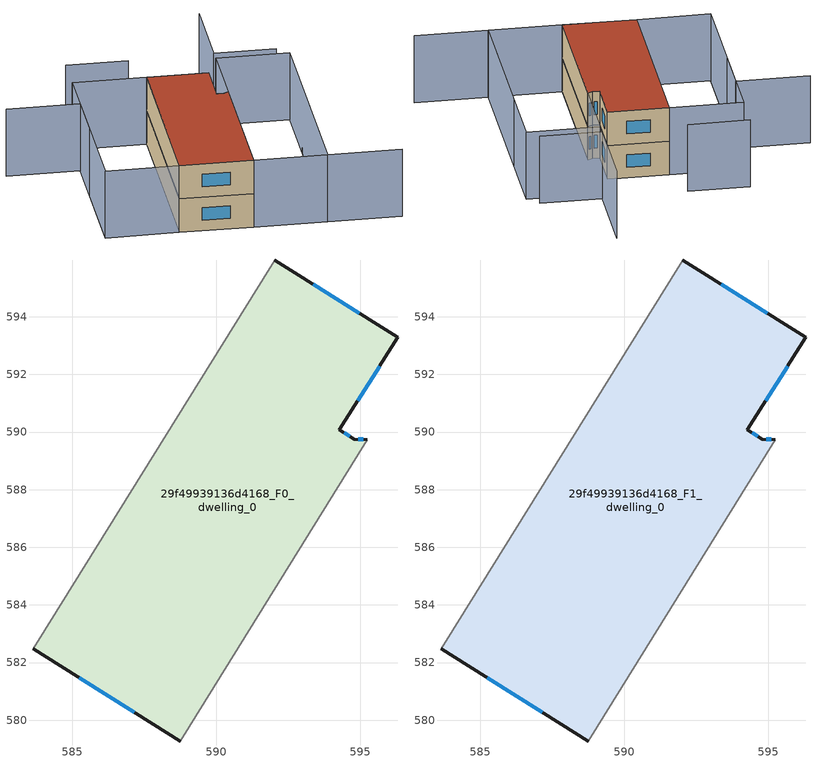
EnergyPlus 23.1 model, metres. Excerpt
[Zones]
29f49939136d4168_F0_dwelling_0
 floor ground (EU_floor_Construction): 596.3,593.3 594.28,590.08 594.8,589.75 595.25,589.74 588.76,579.28 583.66,582.48 592.04,595.97 z0
 wall outside (EU_wall_Construction): 595.25,589.74 594.8,589.75 594.28,590.08 596.3,593.3 592.04,595.97 / 583.66,582.48 588.76,579.28 z0:3
 wall adiabatic (EU_wall_Construction): 588.76,579.28 595.25,589.74 / 592.04,595.97 583.66,582.48 z0:3
 window (EU_Window_Construction): 594.97,594.13 593.37,595.14 / 594.91,591.08 595.67,592.29 / 594.64,589.85 594.44,589.97 / 595.11,589.74 594.94,589.75 / 585.24,581.48 587.17,580.27 z0.93:2.07
29f49939136d4168_F1_dwelling_0
 floor to 29f49939136d4168_F0_dwelling_0 (EU_floor_Construction): 596.3,593.3 594.28,590.08 594.8,589.75 595.25,589.74 588.75,579.28 583.66,582.48 592.04,595.97 z3
 wall outside (EU_wall_Construction): 595.25,589.74 594.8,589.75 594.28,590.08 596.3,593.3 592.04,595.97 / 583.66,582.48 588.76,579.28 z3:6
 wall adiabatic (EU_wall_Construction): 588.76,579.28 595.25,589.74 / 592.04,595.97 583.66,582.48 z3:6
 window (EU_Window_Construction): 594.97,594.13 593.37,595.14 / 594.91,591.08 595.67,592.29 / 594.64,589.85 594.44,589.97 / 595.11,589.74 594.94,589.75 / 585.24,581.48 587.17,580.27 z3.93:5.07
 roof outside (EU_roof_Construction): 588.76,579.28 595.25,589.74 594.8,589.75 594.28,590.08 596.3,593.3 592.04,595.97 583.66,582.48 z6
shading: 598.96,572.89 593.84,576.06 / 593.84,576.06 600.33,586.52 / 579.83,599.14 584.95,595.96 / 584.95,595.96 578.56,585.67 / 603.2,592.96 598.89,595.65 / 598.89,595.65 602.64,601.65 / 592.92,599.18 588.59,601.89 / 588.74,579.26 598.43,594.87 / 598.43,594.87 603.55,591.69 / 603.55,591.69 593.85,576.08 / 593.85,576.08 588.74,579.26 / 578.54,585.65 586.93,599.15 / 586.93,599.15 592.04,595.98 / 592.04,595.98 583.66,582.48 / 583.66,582.48 578.54,585.65 z0:6
[Building]
EU S2 Campaign: North Axis=0; Terrain=City; Solar Distribution=FullExterior
[Site:Location]
Montreal-Trudeau.Intl.AP: Latitude=45.4667; Longitude=-73.75; Time Zone=-5; Elevation=36
[SizingPeriod:WeatherFileDays]
AnnualSizingPeriod: Begin Month=1; Begin Day of Month=1; End Month=12; End Day of Month=31; Day of Week for Start Day=Monday; Use Weather File Daylight Saving Period=No; Use Weather File Rain and Snow Indicators=No
[MATERIAL]
EU_InternalMass_Material: Roughness=MediumRough; Thickness=0.1; Conductivity=1; Density=1800; Specific Heat=900; Thermal Absorptance=0.9; Solar Absorptance=0.7; Visible Absorptance=0.7
[MATERIAL:NOMASS] Roughness=MediumRough; Thermal Absorptance=0.9; Solar Absorptance=0.7; Visible Absorptance=0.7
Name | Thermal Resistance
EU_wall_NoMass; EU_floor_NoMass | 1.36485
EU_roof_NoMass | 2.55992
[WINDOWMATERIAL:SIMPLEGLAZINGSYSTEM]
EU_Window_SimpleGlazing: UFactor=3.92339; Solar Heat Gain Coefficient=0.8; Visible Transmittance=0.8
[CONSTRUCTION]
EU_wall_Construction: EU_wall_NoMass
EU_roof_Construction: EU_roof_NoMass
EU_floor_Construction: EU_floor_NoMass
EU_Window_Construction: EU_Window_SimpleGlazing
EU_InternalMass_Construction: EU_InternalMass_Material
[ZONE] Type=1; Multiplier=1; Ceiling Height=autocalculate; Floor Area=autocalculate; Part of Total Floor Area=Yes
Name | Volume
29f49939136d4168_F0_dwelling_0 | 275.682
29f49939136d4168_F1_dwelling_0 | 275.681
[INTERNALMASS] Construction=EU_InternalMass_Construction; Surface Area=91.8936
Name | Zone or ZoneList
29f49939136d4168_F0_dwelling_0_EU_InternalMass | 29f49939136d4168_F0_dwelling_0
29f49939136d4168_F1_dwelling_0_EU_InternalMass | 29f49939136d4168_F1_dwelling_0
[OTHEREQUIPMENT] Fuel Type=Electricity; Design Level Calculation Method=Watts/Area; Power per Zone Floor Area=1; Fraction Latent=0; Fraction Radiant=0; Fraction Lost=0; Carbon Dioxide Generation Rate=0; EndUse Subcategory=EU_Step8_InternalGains
Name | Zone or ZoneList or Space or SpaceList | Schedule
EU_Step8_InternalGain_29f49939136d4168_F0_dwelling_0_f000 | 29f49939136d4168_F0_dwelling_0 | EU_Step8_GainSchedule_29f49939136d4168_F0_dwelling_0_f000
EU_Step8_InternalGain_29f49939136d4168_F1_dwelling_0_f000 | 29f49939136d4168_F1_dwelling_0 | EU_Step8_GainSchedule_29f49939136d4168_F1_dwelling_0_f000
[ZONEVENTILATION:DESIGNFLOWRATE] Schedule=EU_AlwaysOn; Design Flow Rate Calculation Method=AirChanges/Hour; Air Changes per Hour=0.860309; Ventilation Type=Natural; Fan Pressure Rise=0; Fan Total Efficiency=1; Constant Term Coefficient=1; Temperature Term Coefficient=0; Velocity Term Coefficient=0; Velocity Squared Term Coefficient=0; Minimum Indoor Temperature=-100; Maximum Indoor Temperature=100; Delta Temperature=-100; Minimum Outdoor Temperature=-100; Maximum Outdoor Temperature=100; Maximum Wind Speed=40
Name | Zone or ZoneList or Space or SpaceList
EU_ConstantAir_29f49939136d4168_F0_dwelling_0 | 29f49939136d4168_F0_dwelling_0
EU_ConstantAir_29f49939136d4168_F1_dwelling_0 | 29f49939136d4168_F1_dwelling_0
[HVACTEMPLATE:THERMOSTAT] Constant Heating Setpoint=20; Constant Cooling Setpoint=50
EU_HeatOnly_29f49939136d4168_F0_dwelling_0; EU_HeatOnly_29f49939136d4168_F1_dwelling_0
[HVACTEMPLATE:ZONE:IDEALLOADSAIRSYSTEM] System Availability Schedule=EU_AlwaysOn; Maximum Heating Supply Air Temperature=50; Minimum Cooling Supply Air Temperature=13; Maximum Heating Supply Air Humidity Ratio=0.0156; Minimum Cooling Supply Air Humidity Ratio=0.0077; Heating Limit=NoLimit; Cooling Limit=NoLimit; Heating Availability Schedule=EU_AlwaysOn; Cooling Availability Schedule=EU_CoolingOff; Dehumidification Control Type=ConstantSensibleHeatRatio; Cooling Sensible Heat Ratio=0.7; Dehumidification Setpoint=60; Humidification Control Type=None; Humidification Setpoint=30; Outdoor Air Method=None; Outdoor Air Flow Rate per Person=0.00944; Outdoor Air Flow Rate per Zone Floor Area=0; Outdoor Air Flow Rate per Zone=0; Demand Controlled Ventilation Type=None; Outdoor Air Economizer Type=NoEconomizer; Heat Recovery Type=None; Sensible Heat Recovery Effectiveness=0.7; Latent Heat Recovery Effectiveness=0.65
Name | Template Thermostat
29f49939136d4168_F0_dwelling_0 | EU_HeatOnly_29f49939136d4168_F0_dwelling_0
29f49939136d4168_F1_dwelling_0 | EU_HeatOnly_29f49939136d4168_F1_dwelling_0
[SIZING:ZONE] Zone Cooling Design Supply Air Temperature Input Method=SupplyAirTemperature; Zone Cooling Design Supply Air Temperature=13; Zone Heating Design Supply Air Temperature Input Method=SupplyAirTemperature; Zone Heating Design Supply Air Temperature=50; Zone Cooling Design Supply Air Humidity Ratio=0.008; Zone Heating Design Supply Air Humidity Ratio=0.008; Cooling Design Air Flow Method=DesignDay; Cooling Design Air Flow Rate=0; Cooling Minimum Air Flow per Zone Floor Area=0.000762; Cooling Minimum Air Flow=0; Cooling Minimum Air Flow Fraction=0.2; Heating Design Air Flow Method=DesignDay; Heating Design Air Flow Rate=0; Heating Maximum Air Flow per Zone Floor Area=0.002032; Heating Maximum Air Flow=0.141576; Heating Maximum Air Flow Fraction=0.3; Account for Dedicated Outdoor Air System=No; Dedicated Outdoor Air System Control Strategy=NeutralSupplyAir; Dedicated Outdoor Air Low Setpoint Temperature for Design=autosize; Dedicated Outdoor Air High Setpoint Temperature for Design=autosize; Zone Load Sizing Method=Sensible Load Only No Latent Load; Zone Latent Cooling Design Supply Air Humidity Ratio Input Method=HumidityRatioDifference; Zone Cooling Design Supply Air Humidity Ratio Difference=0.005; Zone Latent Heating Design Supply Air Humidity Ratio Input Method=HumidityRatioDifference; Zone Humidification Design Supply Air Humidity Ratio Difference=0.005
29f49939136d4168_F0_dwelling_0; 29f49939136d4168_F1_dwelling_0
[SCHEDULE:CONSTANT]
Name | Hourly Value
EU_AlwaysOn | 1
EU_CoolingOff | 0
[SCHEDULE:FILE] Column Number=1; Rows to Skip at Top=0; Number of Hours of Data=8760; Column Separator=Comma; Interpolate to Timestep=No; Minutes per Item=60; Adjust Schedule for Daylight Savings=Yes
Name | File
EU_Step8_GainSchedule_29f49939136d4168_F0_dwelling_0_f000 | ../../schedules/29f49939136d4168/29f49939136d4168_F0_dwelling_0_f000_gain.csv
EU_Step8_GainSchedule_29f49939136d4168_F1_dwelling_0_f000 | ../../schedules/29f49939136d4168/29f49939136d4168_F1_dwelling_0_f000_gain.csv
